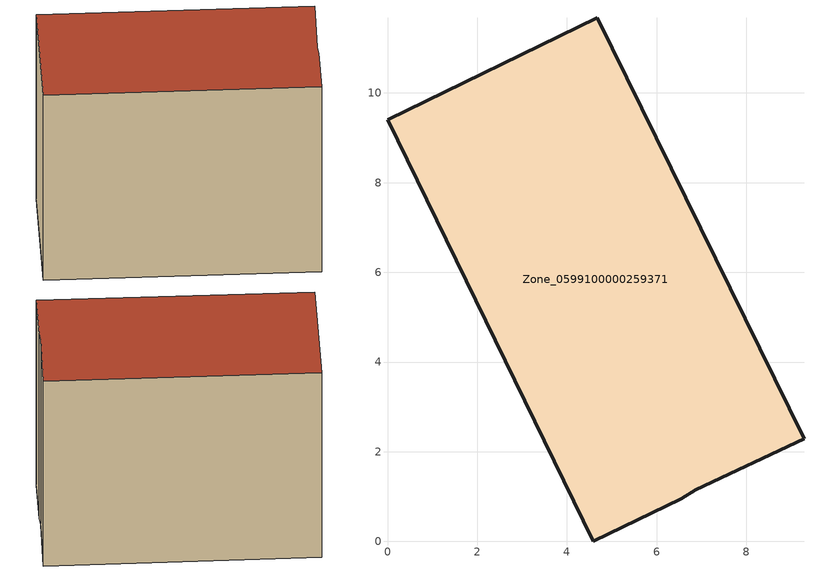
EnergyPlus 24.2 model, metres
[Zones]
Zone_0599100000259371
 floor ground (C_G): 9.29,2.29 6.87,1.16 6.55,0.96 4.59,0 0,9.4 4.68,11.68 z0
 wall outside (C_F): 4.68,11.68 0,9.4 4.59,0 6.55,0.96 6.87,1.16 9.29,2.29 4.68,11.68 z0:8.51
 roof outside (C_R): 6.87,1.16 9.29,2.29 4.68,11.68 0,9.4 4.59,0 6.55,0.96 z8.51
[BUILDING]
Pand.0599100000259371: North Axis=0; Terrain=City; Loads Convergence Tolerance Value=0.04; Temperature Convergence Tolerance Value=0.4; Solar Distribution=FullExterior; Maximum Number of Warmup Days=25; Minimum Number of Warmup Days=1
[Site:Location]
Rotterdam.The.Hague.AP_ZH_NLD Design_Conditions: Latitude=51.96; Longitude=4.45; Time Zone=1; Elevation=-4.5
[SITE:GROUNDTEMPERATURE:BUILDINGSURFACE]
18, 18, 18, 18, 18, 18, 18, 18, 18, 18, 18, 18
[MATERIAL] Thermal Absorptance=0.9; Solar Absorptance=0.7; Visible Absorptance=0.7
Name | Roughness | Thickness | Conductivity | Density | Specific Heat
G.TI.1965-1974 | MediumSmooth | 0.15 | 0.882353 | 540 | 1210
F.TI.1965-1974 | Rough | 0.3 | 0.697674 | 1920 | 840
R.TI.1965-1974 | MediumRough | 0.2 | 0.232558 | 1500 | 1000
[CONSTRUCTION]
C_G: G.TI.1965-1974
C_F: F.TI.1965-1974
C_R: R.TI.1965-1974
[ZONE]
Zone_0599100000259371: Type=1; Multiplier=1; Ceiling Height=Autocalculate; Volume=Autocalculate; Floor Area=autocalculate; Part of Total Floor Area=Yes
[ZONEINFILTRATION:DESIGNFLOWRATE]
Infil_Zone_0599100000259371: Zone or ZoneList or Space or SpaceList=Zone_0599100000259371; Schedule=AlwaysOn; Design Flow Rate Calculation Method=Flow/Area; Flow Rate per Floor Area=0.003; Constant Term Coefficient=1; Temperature Term Coefficient=0; Velocity Term Coefficient=0; Velocity Squared Term Coefficient=0
[HVACTEMPLATE:ZONE:IDEALLOADSAIRSYSTEM]
Zone_0599100000259371: Maximum Heating Supply Air Temperature=50; Minimum Cooling Supply Air Temperature=13; Maximum Heating Supply Air Humidity Ratio=0.0156; Minimum Cooling Supply Air Humidity Ratio=0.0077; Heating Limit=NoLimit; Cooling Limit=NoLimit; Dehumidification Control Type=ConstantSensibleHeatRatio; Cooling Sensible Heat Ratio=0.7; Dehumidification Setpoint=60; Humidification Control Type=None; Humidification Setpoint=30; Outdoor Air Method=None; Outdoor Air Flow Rate per Person=0.00944; Outdoor Air Flow Rate per Zone Floor Area=0; Outdoor Air Flow Rate per Zone=0; Demand Controlled Ventilation Type=None; Outdoor Air Economizer Type=NoEconomizer; Heat Recovery Type=None; Sensible Heat Recovery Effectiveness=0.7; Latent Heat Recovery Effectiveness=0.65
[ZONECONTROL:THERMOSTAT]
ThermostatControl_Zone_0599100000259371: Zone or ZoneList=Zone_0599100000259371; Control Type Schedule=DualSetpointControlType; Control 1=Thermostat_Zone_0599100000259371; Temperature Difference Between Cutout And Setpoint=0
[THERMOSTATSETPOINT:DUALSETPOINT]
Thermostat_Zone_0599100000259371: Heating Setpoint Temperature Schedule=HeatingSetpoint_Zone_0599100000259371; Cooling Setpoint Temperature Schedule=CoolingSetpoint_Zone_0599100000259371
[SCHEDULE:COMPACT]
HeatingSetpoint_Zone_0599100000259371: Through: 12/31, For: AllDays, Until: 24:00, 21
CoolingSetpoint_Zone_0599100000259371: Through: 12/31, For: AllDays, Until: 24:00, 24
DualSetpointControlType: Through: 12/31, For: AllDays, Until: 24:00, 4
AlwaysOn: Through: 12/31, For: AllDays, Until: 24:00, 1
